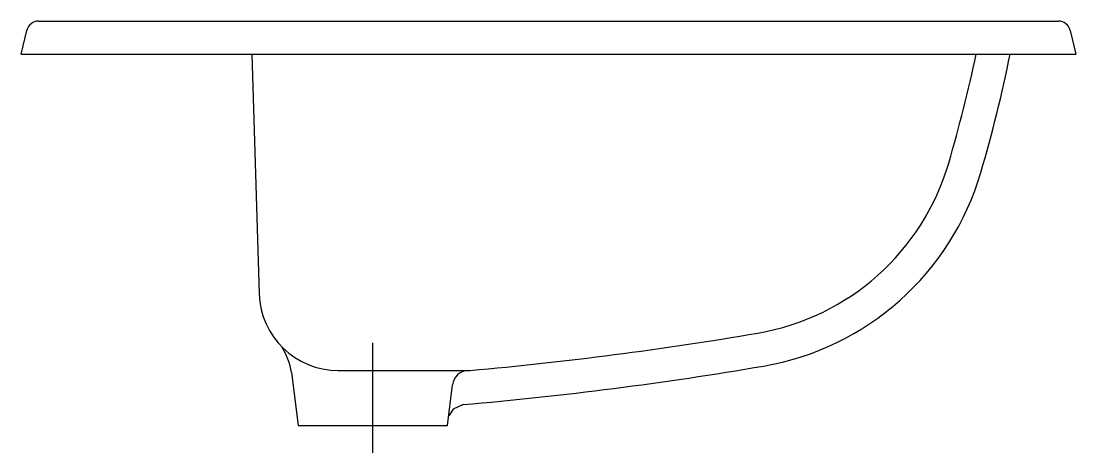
# Model space of a CAD drawing. Extents: x -976.21 to -975.728, y 972.787 to 972.985.
import ezdxf

# ---------------------------------------------------------------- set-up
doc = ezdxf.new("R2010")
doc.units = 0
doc.header["$LTSCALE"] = 0.2
doc.header["$MEASUREMENT"] = 0
doc.linetypes.add('AXES', pattern=[0.54, 0.3, -0.08, 0.08, -0.08])
doc.linetypes.add('CONTINU', pattern=[0])
doc.layers.get('0').update_dxf_attribs({"linetype": 'CONTINUOUS'})
doc.layers.add('DECA_EIXOS', color=5, linetype='AXES')

msp = doc.modelspace()

# ---------------------------------------------------------------- linework, layer by layer
at = {"linetype": 'CONTINUOUS'}
for p, q in [((-976.00791, 972.809), (-976.01252, 972.80696)), ((-976.01252, 972.80696), (-976.01453, 972.80391))]:
    msp.add_line(p, q, dxfattribs=at)
at = {"linetype": 'CONTINU'}
for points in [[(-976.20224, 972.98456, 0.346634), (-976.20762, 972.98032)], [(-975.73011, 972.98032, 0.346648), (-975.73549, 972.98456)], [(-975.7857, 972.9196, 0.018824), (-975.77313, 972.96947)], [(-975.77101, 972.9153, 0.021985), (-975.7576, 972.96947, 0.021985)], [(-975.87309, 972.84174, 0.286754), (-975.7857, 972.9196)], [(-975.87051, 972.82665, 0.286755), (-975.77101, 972.9153)], [(-976.10127, 972.85974, 0.405155), (-976.06507, 972.82465)], [(-976.00474, 972.82465, 0.020063), (-975.87309, 972.84174)], [(-976.08646, 972.82372, 0.097536), (-976.0909, 972.83548, 0.097536)], [(-976.00587, 972.82465, 0.358498), (-976.0128, 972.81803)], [(-976.00791, 972.809, 0.020743), (-975.87051, 972.82665)]]:
    msp.add_lwpolyline(points, format="xyb", dxfattribs=at)
for points in [[(-976.20224, 972.98456), (-975.73549, 972.98456)], [(-976.21023, 972.96947), (-976.20762, 972.98032)], [(-975.73011, 972.98032), (-975.7275, 972.96947)], [(-976.21023, 972.96947), (-975.7275, 972.96947)], [(-976.10467, 972.96947), (-976.10127, 972.85974)], [(-976.08646, 972.82372), (-976.08348, 972.79947)], [(-976.06507, 972.82465), (-976.00474, 972.82465)], [(-976.01508, 972.79947), (-976.0128, 972.81803)], [(-976.08348, 972.79947), (-976.01508, 972.79947)]]:
    msp.add_lwpolyline(points, dxfattribs=at)
at = {"layer": 'DECA_EIXOS'}
msp.add_lwpolyline([(-976.04928, 972.7869), (-976.04928, 972.83723)], dxfattribs=at)

doc.saveas('drawing.dxf')
